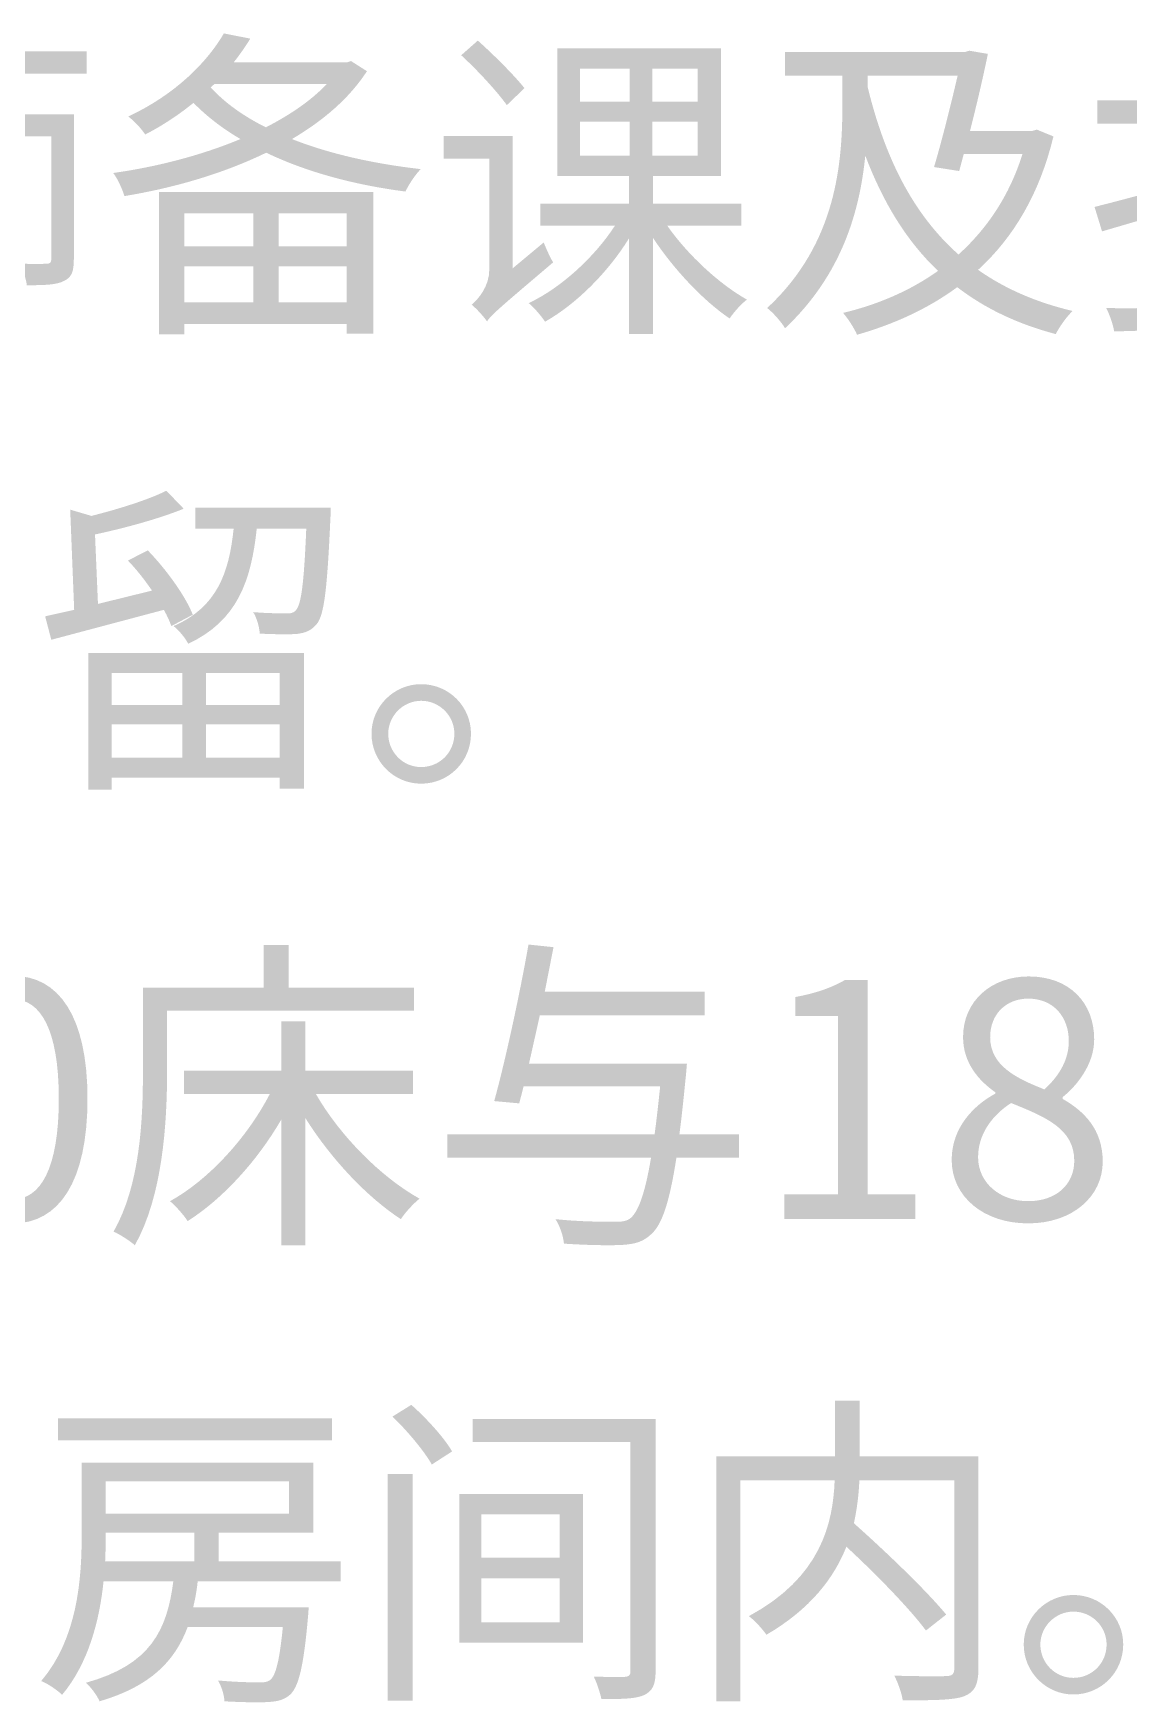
# Model space of a CAD drawing. Header units: millimetres. Extents: x -4600 to 229000, y -4300 to 19460.
# Drawn here: x 61449 to 62411, y 12170 to 13637 of the extents above; entities that cross this region are included whole.
import ezdxf

# ---------------------------------------------------------------- set-up
doc = ezdxf.new("R2010")
doc.units = ezdxf.units.MM
doc.header["$LTSCALE"] = 100
doc.layers.add('A-NOTE', color=7, linetype='Continuous', lineweight=18)

# ---------------------------------------------------------------- blocks, each defined once
blk = doc.blocks.new('A02_SHEET')
at = {"layer": 'A-NOTE'}
h = blk.add_hatch(color=256, dxfattribs=at)
edge = h.paths.add_edge_path()
edge.add_spline(control_points=[(21615.9, 13636.5), (21601.5, 13611.6), (21573.5, 13582.9), (21531.9, 13563.5)], knot_values=[0, 0, 0, 0, 1, 1, 1, 1], degree=3, periodic=0)
edge.add_spline(control_points=[(21531.9, 13563.5), (21536.8, 13560), (21543.4, 13552.9), (21546.8, 13547.7)], knot_values=[0, 0, 0, 0, 1, 1, 1, 1], degree=3, periodic=0)
edge.add_spline(control_points=[(21546.8, 13547.7), (21562.9, 13556), (21576.9, 13565.5), (21589.2, 13575.5)], knot_values=[0, 0, 0, 0, 1, 1, 1, 1], degree=3, periodic=0)
edge.add_spline(control_points=[(21589.2, 13575.5), (21601, 13563.5), (21614.7, 13552.9), (21630.5, 13543.7)], knot_values=[0, 0, 0, 0, 1, 1, 1, 1], degree=3, periodic=0)
edge.add_spline(control_points=[(21630.5, 13543.7), (21595.5, 13529.1), (21556, 13519.1), (21518.7, 13513.9)], knot_values=[0, 0, 0, 0, 1, 1, 1, 1], degree=3, periodic=0)
edge.add_spline(control_points=[(21518.7, 13513.9), (21522.5, 13509), (21526.8, 13499.6), (21528.5, 13493.6)], knot_values=[0, 0, 0, 0, 1, 1, 1, 1], degree=3, periodic=0)
edge.add_spline(control_points=[(21528.5, 13493.6), (21570, 13500.4), (21614.1, 13512.7), (21653.1, 13531.7)], knot_values=[0, 0, 0, 0, 1, 1, 1, 1], degree=3, periodic=0)
edge.add_spline(control_points=[(21653.1, 13531.7), (21688.9, 13514.5), (21731.3, 13503.3), (21775.4, 13497.6)], knot_values=[0, 0, 0, 0, 1, 1, 1, 1], degree=3, periodic=0)
edge.add_spline(control_points=[(21775.4, 13497.6), (21778.3, 13503.6), (21784, 13512.5), (21788.9, 13517.3)], knot_values=[0, 0, 0, 0, 1, 1, 1, 1], degree=3, periodic=0)
edge.add_spline(control_points=[(21788.9, 13517.3), (21748.2, 13521.9), (21709, 13530.5), (21675.7, 13543.7)], knot_values=[0, 0, 0, 0, 1, 1, 1, 1], degree=3, periodic=0)
edge.add_spline(control_points=[(21675.7, 13543.7), (21703, 13559.7), (21726.2, 13579.5), (21741.6, 13603.3)], knot_values=[0, 0, 0, 0, 1, 1, 1, 1], degree=3, periodic=0)
edge.add_line((21741.6, 13603.3), (21727.6, 13612.2))
edge.add_line((21727.6, 13612.2), (21723.9, 13611))
edge.add_line((21723.9, 13611), (21624.5, 13611))
edge.add_spline(control_points=[(21624.5, 13611), (21629.9, 13617.9), (21634.8, 13624.8), (21639.1, 13631.9)], knot_values=[0, 0, 0, 0, 1, 1, 1, 1], degree=3, periodic=0)
edge.add_line((21639.1, 13631.9), (21615.9, 13636.5))
edge = h.paths.add_edge_path(flags=0)
edge.add_spline(control_points=[(21706.4, 13592.1), (21692.6, 13577.5), (21674, 13564.9), (21652.8, 13554)], knot_values=[0, 0, 0, 0, 1, 1, 1, 1], degree=3, periodic=0)
edge.add_spline(control_points=[(21652.8, 13554), (21633.3, 13563.7), (21616.7, 13575.5), (21604.4, 13589)], knot_values=[0, 0, 0, 0, 1, 1, 1, 1], degree=3, periodic=0)
edge.add_line((21604.4, 13589), (21607.6, 13592.1))
edge.add_line((21607.6, 13592.1), (21706.4, 13592.1))
h = blk.add_hatch(color=256, dxfattribs=at)
edge = h.paths.add_edge_path()
edge.add_line((22426.6, 13635.7), (22426.6, 13577.8))
edge.add_line((22426.6, 13577.8), (22383.4, 13577.8))
edge.add_line((22383.4, 13577.8), (22383.4, 13557.2))
edge.add_line((22383.4, 13557.2), (22426.6, 13557.2))
edge.add_line((22426.6, 13557.2), (22426.6, 13496.1))
edge.add_spline(control_points=[(22426.6, 13496.1), (22409.5, 13491.5), (22393.7, 13487.3), (22380.8, 13484.1)], knot_values=[0, 0, 0, 0, 1, 1, 1, 1], degree=3, periodic=0)
edge.add_line((22380.8, 13484.1), (22387.4, 13462.6))
edge.add_line((22387.4, 13462.6), (22426.6, 13474.1))
edge.add_line((22426.6, 13474.1), (22426.6, 13400.7))
edge.add_spline(control_points=[(22426.6, 13400.7), (22426.6, 13396.7), (22424.9, 13395.3), (22420.9, 13395.3)], knot_values=[0, 0, 0, 0, 1, 1, 1, 1], degree=3, periodic=0)
edge.add_spline(control_points=[(22420.9, 13395.3), (22417.2, 13395), (22404.6, 13395), (22391.1, 13395.3)], knot_values=[0, 0, 0, 0, 1, 1, 1, 1], degree=3, periodic=0)
edge.add_spline(control_points=[(22391.1, 13395.3), (22394, 13389.6), (22397.1, 13380.7), (22398, 13374.9)], knot_values=[0, 0, 0, 0, 1, 1, 1, 1], degree=3, periodic=0)
edge.add_spline(control_points=[(22398, 13374.9), (22418, 13374.9), (22429.8, 13375.5), (22437.5, 13379)], knot_values=[0, 0, 0, 0, 1, 1, 1, 1], degree=3, periodic=0)
edge.add_spline(control_points=[(22437.5, 13379), (22445, 13382.4), (22447.8, 13388.4), (22447.8, 13400.4)], knot_values=[0, 0, 0, 0, 1, 1, 1, 1], degree=3, periodic=0)
edge.add_line((22447.8, 13400.4), (22447.8, 13480.4))
edge.add_line((22447.8, 13480.4), (22490.8, 13493.3))
edge.add_line((22490.8, 13493.3), (22488, 13513.6))
edge.add_line((22488, 13513.6), (22447.8, 13502.1))
edge.add_line((22447.8, 13502.1), (22447.8, 13557.2))
edge.add_line((22447.8, 13557.2), (22487.7, 13557.2))
edge.add_line((22487.7, 13557.2), (22487.7, 13577.8))
edge.add_line((22487.7, 13577.8), (22447.8, 13577.8))
edge.add_line((22447.8, 13577.8), (22447.8, 13635.7))
edge.add_line((22447.8, 13635.7), (22426.6, 13635.7))
h = blk.add_hatch(color=256, dxfattribs=at)
edge = h.paths.add_edge_path()
edge.add_line((21343.7, 13565.5), (21343.7, 13413.3))
edge.add_line((21343.7, 13413.3), (21363.5, 13413.3))
edge.add_line((21363.5, 13413.3), (21363.5, 13546))
edge.add_line((21363.5, 13546), (21402.1, 13546))
edge.add_line((21402.1, 13546), (21402.1, 13372.7))
edge.add_line((21402.1, 13372.7), (21422.5, 13372.7))
edge.add_line((21422.5, 13372.7), (21422.5, 13546))
edge.add_line((21422.5, 13546), (21464.3, 13546))
edge.add_line((21464.3, 13546), (21464.3, 13438.3))
edge.add_spline(control_points=[(21464.3, 13438.3), (21464.3, 13435.1), (21463.2, 13434.2), (21460, 13434.2)], knot_values=[0, 0, 0, 0, 1, 1, 1, 1], degree=3, periodic=0)
edge.add_spline(control_points=[(21460, 13434.2), (21457.1, 13434), (21447.7, 13434), (21436.5, 13434.2)], knot_values=[0, 0, 0, 0, 1, 1, 1, 1], degree=3, periodic=0)
edge.add_spline(control_points=[(21436.5, 13434.2), (21439.1, 13429.1), (21442.3, 13420.8), (21442.8, 13415.3)], knot_values=[0, 0, 0, 0, 1, 1, 1, 1], degree=3, periodic=0)
edge.add_spline(control_points=[(21442.8, 13415.3), (21458.6, 13415.3), (21468.9, 13415.6), (21475.5, 13419.1)], knot_values=[0, 0, 0, 0, 1, 1, 1, 1], degree=3, periodic=0)
edge.add_spline(control_points=[(21475.5, 13419.1), (21482.4, 13422.2), (21484.1, 13427.9), (21484.1, 13438)], knot_values=[0, 0, 0, 0, 1, 1, 1, 1], degree=3, periodic=0)
edge.add_line((21484.1, 13438), (21484.1, 13565.5))
edge.add_line((21484.1, 13565.5), (21422.5, 13565.5))
edge.add_line((21422.5, 13565.5), (21422.5, 13601))
edge.add_line((21422.5, 13601), (21495.3, 13601))
edge.add_line((21495.3, 13601), (21495.3, 13620.8))
edge.add_line((21495.3, 13620.8), (21333.4, 13620.8))
edge.add_line((21333.4, 13620.8), (21333.4, 13601))
edge.add_line((21333.4, 13601), (21402.1, 13601))
edge.add_line((21402.1, 13601), (21402.1, 13565.5))
edge.add_line((21402.1, 13565.5), (21343.7, 13565.5))
h = blk.add_hatch(color=256, dxfattribs=at)
edge = h.paths.add_edge_path()
edge.add_spline(control_points=[(21824.4, 13617.3), (21838.8, 13604.1), (21856.2, 13585.2), (21864.5, 13573.5)], knot_values=[0, 0, 0, 0, 1, 1, 1, 1], degree=3, periodic=0)
edge.add_line((21864.5, 13573.5), (21880, 13588.4))
edge.add_spline(control_points=[(21880, 13588.4), (21871.1, 13599.6), (21853.1, 13617.6), (21839, 13630.2)], knot_values=[0, 0, 0, 0, 1, 1, 1, 1], degree=3, periodic=0)
edge.add_line((21839, 13630.2), (21824.4, 13617.3))
h = blk.add_hatch(color=256, dxfattribs=at)
edge = h.paths.add_edge_path()
edge.add_line((21908.9, 13623.3), (21908.9, 13511.3))
edge.add_line((21908.9, 13511.3), (21971.7, 13511.3))
edge.add_line((21971.7, 13511.3), (21971.7, 13487))
edge.add_line((21971.7, 13487), (21893.8, 13487))
edge.add_line((21893.8, 13487), (21893.8, 13467.5))
edge.add_line((21893.8, 13467.5), (21959.4, 13467.5))
edge.add_spline(control_points=[(21959.4, 13467.5), (21941.3, 13439.7), (21911.8, 13412.8), (21883.7, 13399.6)], knot_values=[0, 0, 0, 0, 1, 1, 1, 1], degree=3, periodic=0)
edge.add_spline(control_points=[(21883.7, 13399.6), (21888.3, 13395.9), (21894.6, 13388.4), (21898.1, 13383.3)], knot_values=[0, 0, 0, 0, 1, 1, 1, 1], degree=3, periodic=0)
edge.add_spline(control_points=[(21898.1, 13383.3), (21925, 13398.4), (21953.1, 13426.2), (21971.7, 13456.3)], knot_values=[0, 0, 0, 0, 1, 1, 1, 1], degree=3, periodic=0)
edge.add_line((21971.7, 13456.3), (21971.7, 13372.4))
edge.add_line((21971.7, 13372.4), (21992.9, 13372.4))
edge.add_line((21992.9, 13372.4), (21992.9, 13456.9))
edge.add_spline(control_points=[(21992.9, 13456.9), (22011.2, 13429.1), (22037.3, 13401.6), (22060.2, 13386.1)], knot_values=[0, 0, 0, 0, 1, 1, 1, 1], degree=3, periodic=0)
edge.add_spline(control_points=[(22060.2, 13386.1), (22063.9, 13391.6), (22070.2, 13398.7), (22075.4, 13402.7)], knot_values=[0, 0, 0, 0, 1, 1, 1, 1], degree=3, periodic=0)
edge.add_spline(control_points=[(22075.4, 13402.7), (22051.3, 13416.2), (22023.3, 13442), (22005.5, 13467.5)], knot_values=[0, 0, 0, 0, 1, 1, 1, 1], degree=3, periodic=0)
edge.add_line((22005.5, 13467.5), (22070.5, 13467.5))
edge.add_line((22070.5, 13467.5), (22070.5, 13487))
edge.add_line((22070.5, 13487), (21992.9, 13487))
edge.add_line((21992.9, 13487), (21992.9, 13511.3))
edge.add_line((21992.9, 13511.3), (22052.5, 13511.3))
edge.add_line((22052.5, 13511.3), (22052.5, 13623.3))
edge.add_line((22052.5, 13623.3), (21908.9, 13623.3))
h.paths.add_polyline_path([(21928.7, 13558.9), (21972.3, 13558.9), (21972.3, 13529.1), (21928.7, 13529.1), (21928.7, 13558.9)], flags=0)
h.paths.add_polyline_path([(21928.7, 13605.6), (21972.3, 13605.6), (21972.3, 13576.4), (21928.7, 13576.4), (21928.7, 13605.6)], flags=0)
h.paths.add_polyline_path([(21992.3, 13558.9), (22032.1, 13558.9), (22032.1, 13529.1), (21992.3, 13529.1), (21992.3, 13558.9)], flags=0)
h.paths.add_polyline_path([(21992.3, 13605.6), (22032.1, 13605.6), (22032.1, 13576.4), (21992.3, 13576.4), (21992.3, 13605.6)], flags=0)
h = blk.add_hatch(color=256, dxfattribs=at)
edge = h.paths.add_edge_path()
edge.add_line((22108.9, 13620.2), (22108.9, 13599.3))
edge.add_line((22108.9, 13599.3), (22159.3, 13599.3))
edge.add_line((22159.3, 13599.3), (22159.3, 13575.2))
edge.add_spline(control_points=[(22159.3, 13575.2), (22159.3, 13523.9), (22154.8, 13452.3), (22093.2, 13395.3)], knot_values=[0, 0, 0, 0, 1, 1, 1, 1], degree=3, periodic=0)
edge.add_spline(control_points=[(22093.2, 13395.3), (22098, 13391.6), (22105.8, 13383), (22108.9, 13377.5)], knot_values=[0, 0, 0, 0, 1, 1, 1, 1], degree=3, periodic=0)
edge.add_spline(control_points=[(22108.9, 13377.5), (22158.8, 13424.5), (22174.5, 13480.1), (22179.4, 13529.1)], knot_values=[0, 0, 0, 0, 1, 1, 1, 1], degree=3, periodic=0)
edge.add_spline(control_points=[(22179.4, 13529.1), (22194.9, 13488.4), (22215.2, 13454.6), (22243.3, 13427.9)], knot_values=[0, 0, 0, 0, 1, 1, 1, 1], degree=3, periodic=0)
edge.add_spline(control_points=[(22243.3, 13427.9), (22218.4, 13410.2), (22190, 13398.2), (22159.9, 13391)], knot_values=[0, 0, 0, 0, 1, 1, 1, 1], degree=3, periodic=0)
edge.add_spline(control_points=[(22159.9, 13391), (22164.2, 13386.1), (22169.7, 13377.5), (22172.2, 13371.8)], knot_values=[0, 0, 0, 0, 1, 1, 1, 1], degree=3, periodic=0)
edge.add_spline(control_points=[(22172.2, 13371.8), (22204.3, 13381), (22234.1, 13394.4), (22260.2, 13413.6)], knot_values=[0, 0, 0, 0, 1, 1, 1, 1], degree=3, periodic=0)
edge.add_spline(control_points=[(22260.2, 13413.6), (22284, 13395.3), (22312.3, 13381.5), (22346.7, 13372.4)], knot_values=[0, 0, 0, 0, 1, 1, 1, 1], degree=3, periodic=0)
edge.add_spline(control_points=[(22346.7, 13372.4), (22349.9, 13378.7), (22356.5, 13388.1), (22361.6, 13392.7)], knot_values=[0, 0, 0, 0, 1, 1, 1, 1], degree=3, periodic=0)
edge.add_spline(control_points=[(22361.6, 13392.7), (22328.9, 13400.4), (22301.7, 13412.5), (22278.5, 13428.8)], knot_values=[0, 0, 0, 0, 1, 1, 1, 1], degree=3, periodic=0)
edge.add_spline(control_points=[(22278.5, 13428.8), (22309.2, 13456.9), (22332.4, 13495), (22344.7, 13546)], knot_values=[0, 0, 0, 0, 1, 1, 1, 1], degree=3, periodic=0)
edge.add_line((22344.7, 13546), (22330.1, 13552))
edge.add_line((22330.1, 13552), (22326.4, 13550.9))
edge.add_line((22326.4, 13550.9), (22271.4, 13550.9))
edge.add_spline(control_points=[(22271.4, 13550.9), (22277.4, 13574.3), (22283.1, 13599), (22287.1, 13618.5)], knot_values=[0, 0, 0, 0, 1, 1, 1, 1], degree=3, periodic=0)
edge.add_line((22287.1, 13618.5), (22270.8, 13621.3))
edge.add_line((22270.8, 13621.3), (22267.1, 13620.2))
edge.add_line((22267.1, 13620.2), (22108.9, 13620.2))
edge = h.paths.add_edge_path(flags=0)
edge.add_spline(control_points=[(22261.3, 13442.3), (22220.9, 13478.1), (22196.3, 13528.2), (22181.4, 13589.8)], knot_values=[0, 0, 0, 0, 1, 1, 1, 1], degree=3, periodic=0)
edge.add_line((22181.4, 13589.8), (22181.4, 13599.3))
edge.add_line((22181.4, 13599.3), (22260.5, 13599.3))
edge.add_spline(control_points=[(22260.5, 13599.3), (22255, 13575.5), (22247, 13543.4), (22239.8, 13519.1)], knot_values=[0, 0, 0, 0, 1, 1, 1, 1], degree=3, periodic=0)
edge.add_line((22239.8, 13519.1), (22261.9, 13515.6))
edge.add_line((22261.9, 13515.6), (22265.9, 13530.5))
edge.add_line((22265.9, 13530.5), (22317.5, 13530.5))
edge.add_spline(control_points=[(22317.5, 13530.5), (22306, 13493.8), (22286.3, 13464.9), (22261.3, 13442.3)], knot_values=[0, 0, 0, 0, 1, 1, 1, 1], degree=3, periodic=0)
h = blk.add_hatch(color=256, dxfattribs=at)
edge = h.paths.add_edge_path()
edge.add_line((21809, 13546.3), (21809, 13526.5))
edge.add_line((21809, 13526.5), (21849.1, 13526.5))
edge.add_line((21849.1, 13526.5), (21849.1, 13429.1))
edge.add_spline(control_points=[(21849.1, 13429.1), (21849.1, 13414.2), (21839.3, 13403), (21833.6, 13398.2)], knot_values=[0, 0, 0, 0, 1, 1, 1, 1], degree=3, periodic=0)
edge.add_spline(control_points=[(21833.6, 13398.2), (21837.6, 13395), (21844.2, 13387.8), (21847.1, 13383.5)], knot_values=[0, 0, 0, 0, 1, 1, 1, 1], degree=3, periodic=0)
edge.add_spline(control_points=[(21847.1, 13383.5), (21850.8, 13389.3), (21858, 13395.3), (21905.2, 13435.4)], knot_values=[0, 0, 0, 0, 1, 1, 1, 1], degree=3, periodic=0)
edge.add_spline(control_points=[(21905.2, 13435.4), (21902.6, 13439.4), (21899.2, 13447.1), (21896.9, 13452.9)], knot_values=[0, 0, 0, 0, 1, 1, 1, 1], degree=3, periodic=0)
edge.add_line((21896.9, 13452.9), (21869.7, 13430.2))
edge.add_line((21869.7, 13430.2), (21869.7, 13546.3))
edge.add_line((21869.7, 13546.3), (21809, 13546.3))
h = blk.add_hatch(color=256, dxfattribs=at)
h.paths.add_polyline_path([(21558.9, 13497.3), (21558.9, 13372.1), (21581.2, 13372.1), (21581.2, 13381.2), (21723.9, 13381.2), (21723.9, 13372.7), (21747.1, 13372.7), (21747.1, 13497.3), (21558.9, 13497.3)])
h.paths.add_polyline_path([(21581.2, 13432), (21641.9, 13432), (21641.9, 13400.2), (21581.2, 13400.2), (21581.2, 13432)], flags=0)
h.paths.add_polyline_path([(21723.9, 13432), (21723.9, 13400.2), (21664, 13400.2), (21664, 13432), (21723.9, 13432)], flags=0)
h.paths.add_polyline_path([(21581.2, 13449.4), (21581.2, 13478.4), (21641.9, 13478.4), (21641.9, 13449.4), (21581.2, 13449.4)], flags=0)
h.paths.add_polyline_path([(21723.9, 13449.4), (21664, 13449.4), (21664, 13478.4), (21723.9, 13478.4), (21723.9, 13449.4)], flags=0)
h = blk.add_hatch(color=256, dxfattribs=at)
edge = h.paths.add_edge_path()
edge.add_spline(control_points=[(21531.6, 13173.5), (21539.1, 13165.8), (21546.2, 13156.6), (21552.8, 13147.1)], knot_values=[0, 0, 0, 0, 1, 1, 1, 1], degree=3, periodic=0)
edge.add_line((21552.8, 13147.1), (21505.3, 13135.4))
edge.add_line((21505.3, 13135.4), (21502.7, 13196.4))
edge.add_spline(control_points=[(21502.7, 13196.4), (21529.3, 13202.1), (21558.9, 13210.2), (21580.6, 13219)], knot_values=[0, 0, 0, 0, 1, 1, 1, 1], degree=3, periodic=0)
edge.add_line((21580.6, 13219), (21565.4, 13234.8))
edge.add_spline(control_points=[(21565.4, 13234.8), (21550, 13227.1), (21523.9, 13218.8), (21499.5, 13212.7)], knot_values=[0, 0, 0, 0, 1, 1, 1, 1], degree=3, periodic=0)
edge.add_line((21499.5, 13212.7), (21480.9, 13218.2))
edge.add_line((21480.9, 13218.2), (21484.4, 13130.2))
edge.add_line((21484.4, 13130.2), (21458.9, 13124.5))
edge.add_line((21458.9, 13124.5), (21464.3, 13103.9))
edge.add_line((21464.3, 13103.9), (21563.2, 13130.2))
edge.add_spline(control_points=[(21563.2, 13130.2), (21566, 13125.1), (21568.3, 13120.2), (21569.7, 13115.9)], knot_values=[0, 0, 0, 0, 1, 1, 1, 1], degree=3, periodic=0)
edge.add_line((21569.7, 13115.9), (21588.6, 13125.9))
edge.add_spline(control_points=[(21588.6, 13125.9), (21582.1, 13142.5), (21565.2, 13165.8), (21549.1, 13182.4)], knot_values=[0, 0, 0, 0, 1, 1, 1, 1], degree=3, periodic=0)
edge.add_line((21549.1, 13182.4), (21531.6, 13173.5))
h = blk.add_hatch(color=256, dxfattribs=at)
edge = h.paths.add_edge_path()
edge.add_line((21590.7, 13219.9), (21590.7, 13201.6))
edge.add_line((21590.7, 13201.6), (21624.5, 13201.6))
edge.add_spline(control_points=[(21624.5, 13201.6), (21620.5, 13162.6), (21609.8, 13132.5), (21571.7, 13115.9)], knot_values=[0, 0, 0, 0, 1, 1, 1, 1], degree=3, periodic=0)
edge.add_spline(control_points=[(21571.7, 13115.9), (21576.3, 13112.5), (21582.1, 13105.3), (21584.6, 13100.4)], knot_values=[0, 0, 0, 0, 1, 1, 1, 1], degree=3, periodic=0)
edge.add_spline(control_points=[(21584.6, 13100.4), (21627.6, 13120.5), (21639.9, 13155.4), (21644.8, 13201.6)], knot_values=[0, 0, 0, 0, 1, 1, 1, 1], degree=3, periodic=0)
edge.add_line((21644.8, 13201.6), (21688.3, 13201.6))
edge.add_spline(control_points=[(21688.3, 13201.6), (21686.3, 13153.1), (21683.8, 13134.8), (21679.2, 13129.9)], knot_values=[0, 0, 0, 0, 1, 1, 1, 1], degree=3, periodic=0)
edge.add_spline(control_points=[(21679.2, 13129.9), (21677.2, 13127.4), (21674.6, 13126.8), (21670.3, 13127.1)], knot_values=[0, 0, 0, 0, 1, 1, 1, 1], degree=3, periodic=0)
edge.add_spline(control_points=[(21670.3, 13127.1), (21665.7, 13127.1), (21654.3, 13127.1), (21641.7, 13128.2)], knot_values=[0, 0, 0, 0, 1, 1, 1, 1], degree=3, periodic=0)
edge.add_spline(control_points=[(21641.7, 13128.2), (21644.8, 13123.1), (21647.1, 13115.3), (21647.4, 13109.3)], knot_values=[0, 0, 0, 0, 1, 1, 1, 1], degree=3, periodic=0)
edge.add_spline(control_points=[(21647.4, 13109.3), (21660.3, 13108.7), (21672.9, 13108.5), (21679.8, 13109)], knot_values=[0, 0, 0, 0, 1, 1, 1, 1], degree=3, periodic=0)
edge.add_spline(control_points=[(21679.8, 13109), (21687.5, 13109.9), (21692.4, 13111.9), (21697.2, 13117.3)], knot_values=[0, 0, 0, 0, 1, 1, 1, 1], degree=3, periodic=0)
edge.add_spline(control_points=[(21697.2, 13117.3), (21704.1, 13125.4), (21706.7, 13148.3), (21709.5, 13210.7)], knot_values=[0, 0, 0, 0, 1, 1, 1, 1], degree=3, periodic=0)
edge.add_spline(control_points=[(21709.5, 13210.7), (21709.8, 13213.6), (21709.8, 13219.9), (21709.8, 13219.9)], knot_values=[0, 0, 0, 0, 1, 1, 1, 1], degree=3, periodic=0)
edge.add_line((21709.8, 13219.9), (21590.7, 13219.9))
h = blk.add_hatch(color=256, dxfattribs=at)
h.paths.add_polyline_path([(21496.7, 13092.4), (21496.7, 12972.1), (21517.3, 12972.1), (21517.3, 12982.7), (21664.9, 12982.7), (21664.9, 12973.2), (21686.3, 12973.2), (21686.3, 13092.4), (21496.7, 13092.4)])
h.paths.add_polyline_path([(21664.9, 13029.7), (21664.9, 13000.4), (21600.1, 13000.4), (21600.1, 13029.7), (21664.9, 13029.7)], flags=0)
h.paths.add_polyline_path([(21664.9, 13046.6), (21600.1, 13046.6), (21600.1, 13074.6), (21664.9, 13074.6), (21664.9, 13046.6)], flags=0)
h.paths.add_polyline_path([(21517.3, 13029.7), (21579.5, 13029.7), (21579.5, 13000.4), (21517.3, 13000.4), (21517.3, 13029.7)], flags=0)
h.paths.add_polyline_path([(21517.3, 13046.6), (21517.3, 13074.6), (21579.5, 13074.6), (21579.5, 13046.6), (21517.3, 13046.6)], flags=0)
h = blk.add_hatch(color=256, dxfattribs=at)
edge = h.paths.add_edge_path()
edge.add_spline(control_points=[(21789.2, 13064.9), (21765.4, 13064.9), (21745.6, 13045.4), (21745.6, 13021.4), (21745.6, 12997), (21765.4, 12977.5), (21789.2, 12977.5), (21813.5, 12977.5), (21833, 12997), (21833, 13021.4), (21833, 13045.4), (21813.5, 13064.9), (21789.2, 13064.9)], knot_values=[0, 0, 0, 0, 1, 1, 1, 2, 2, 2, 3, 3, 3, 4, 4, 4, 4], degree=3, periodic=0)
edge = h.paths.add_edge_path(flags=0)
edge.add_spline(control_points=[(21789.2, 12992.1), (21773.4, 12992.1), (21760.3, 13005), (21760.3, 13021.4), (21760.3, 13037.1), (21773.4, 13050.3), (21789.2, 13050.3), (21805.5, 13050.3), (21818.4, 13037.1), (21818.4, 13021.4), (21818.4, 13005), (21805.5, 12992.1), (21789.2, 12992.1)], knot_values=[0, 0, 0, 0, 1, 1, 1, 2, 2, 2, 3, 3, 3, 4, 4, 4, 4], degree=3, periodic=0)
h = blk.add_hatch(color=256, dxfattribs=at)
edge = h.paths.add_edge_path()
edge.add_line((21544.8, 12798.4), (21544.8, 12724.2))
edge.add_spline(control_points=[(21544.8, 12724.2), (21544.8, 12683.2), (21542.5, 12625.1), (21519, 12584.1)], knot_values=[0, 0, 0, 0, 1, 1, 1, 1], degree=3, periodic=0)
edge.add_spline(control_points=[(21519, 12584.1), (21524.2, 12581.8), (21533.6, 12575.8), (21537.7, 12572.1)], knot_values=[0, 0, 0, 0, 1, 1, 1, 1], degree=3, periodic=0)
edge.add_spline(control_points=[(21537.7, 12572.1), (21562.3, 12615.6), (21566, 12680.4), (21566, 12724.2)], knot_values=[0, 0, 0, 0, 1, 1, 1, 1], degree=3, periodic=0)
edge.add_line((21566, 12724.2), (21566, 12778.1))
edge.add_line((21566, 12778.1), (21782.9, 12778.1))
edge.add_line((21782.9, 12778.1), (21782.9, 12798.4))
edge.add_line((21782.9, 12798.4), (21672.9, 12798.4))
edge.add_line((21672.9, 12798.4), (21672.9, 12835.7))
edge.add_line((21672.9, 12835.7), (21650.8, 12835.7))
edge.add_line((21650.8, 12835.7), (21650.8, 12798.4))
edge.add_line((21650.8, 12798.4), (21544.8, 12798.4))
edge = h.paths.add_edge_path(flags=0)
edge.add_line((21666.3, 12768.9), (21666.3, 12725.4))
edge.add_line((21666.3, 12725.4), (21580.9, 12725.4))
edge.add_line((21580.9, 12725.4), (21580.9, 12705))
edge.add_line((21580.9, 12705), (21656.3, 12705))
edge.add_spline(control_points=[(21656.3, 12705), (21636.5, 12666.6), (21602.4, 12629.4), (21568.6, 12610.8)], knot_values=[0, 0, 0, 0, 1, 1, 1, 1], degree=3, periodic=0)
edge.add_spline(control_points=[(21568.6, 12610.8), (21573.5, 12606.7), (21580.6, 12598.7), (21584.1, 12593.3)], knot_values=[0, 0, 0, 0, 1, 1, 1, 1], degree=3, periodic=0)
edge.add_spline(control_points=[(21584.1, 12593.3), (21614.4, 12612.5), (21644.8, 12645.4), (21666.3, 12682.4)], knot_values=[0, 0, 0, 0, 1, 1, 1, 1], degree=3, periodic=0)
edge.add_line((21666.3, 12682.4), (21666.3, 12572.1))
edge.add_line((21666.3, 12572.1), (21687.5, 12572.1))
edge.add_line((21687.5, 12572.1), (21687.5, 12683.8))
edge.add_spline(control_points=[(21687.5, 12683.8), (21710.1, 12647.7), (21741.9, 12614.2), (21771.4, 12595)], knot_values=[0, 0, 0, 0, 1, 1, 1, 1], degree=3, periodic=0)
edge.add_spline(control_points=[(21771.4, 12595), (21775.2, 12601), (21782.6, 12608.8), (21787.8, 12613)], knot_values=[0, 0, 0, 0, 1, 1, 1, 1], degree=3, periodic=0)
edge.add_spline(control_points=[(21787.8, 12613), (21754.2, 12631.7), (21717.9, 12668.1), (21696.7, 12705)], knot_values=[0, 0, 0, 0, 1, 1, 1, 1], degree=3, periodic=0)
edge.add_line((21696.7, 12705), (21782, 12705))
edge.add_line((21782, 12705), (21782, 12725.4))
edge.add_line((21782, 12725.4), (21687.5, 12725.4))
edge.add_line((21687.5, 12725.4), (21687.5, 12768.9))
edge.add_line((21687.5, 12768.9), (21666.3, 12768.9))
h = blk.add_hatch(color=256, dxfattribs=at)
edge = h.paths.add_edge_path()
edge.add_spline(control_points=[(21883.5, 12836.2), (21876, 12793.3), (21863.1, 12733.7), (21853.4, 12698.7)], knot_values=[0, 0, 0, 0, 1, 1, 1, 1], degree=3, periodic=0)
edge.add_line((21853.4, 12698.7), (21875.4, 12696.7))
edge.add_line((21875.4, 12696.7), (21879.2, 12711.6))
edge.add_line((21879.2, 12711.6), (21999.2, 12711.6))
edge.add_spline(control_points=[(21999.2, 12711.6), (21997.5, 12695.6), (21996, 12681.8), (21994.3, 12669.5)], knot_values=[0, 0, 0, 0, 1, 1, 1, 1], degree=3, periodic=0)
edge.add_line((21994.3, 12669.5), (21812.1, 12669.5))
edge.add_line((21812.1, 12669.5), (21812.1, 12649.1))
edge.add_line((21812.1, 12649.1), (21991.2, 12649.1))
edge.add_spline(control_points=[(21991.2, 12649.1), (21986, 12618.2), (21980.3, 12602.2), (21973.4, 12596.1)], knot_values=[0, 0, 0, 0, 1, 1, 1, 1], degree=3, periodic=0)
edge.add_spline(control_points=[(21973.4, 12596.1), (21969.7, 12593), (21965.7, 12592.7), (21958.5, 12592.7), (21950.5, 12592.7), (21929, 12592.7), (21907.2, 12595)], knot_values=[0, 0, 0, 0, 1, 1, 1, 2, 2, 2, 2], degree=3, periodic=0)
edge.add_spline(control_points=[(21907.2, 12595), (21911.2, 12589), (21914.1, 12579.8), (21914.7, 12573.5)], knot_values=[0, 0, 0, 0, 1, 1, 1, 1], degree=3, periodic=0)
edge.add_spline(control_points=[(21914.7, 12573.5), (21935.3, 12572.1), (21955.9, 12571.8), (21966.2, 12572.4)], knot_values=[0, 0, 0, 0, 1, 1, 1, 1], degree=3, periodic=0)
edge.add_spline(control_points=[(21966.2, 12572.4), (21977.7, 12573.2), (21984.6, 12575.2), (21992, 12582.4), (22001.2, 12591.3), (22007.5, 12610.5), (22013.5, 12649.1)], knot_values=[0, 0, 0, 0, 1, 1, 1, 2, 2, 2, 2], degree=3, periodic=0)
edge.add_line((22013.5, 12649.1), (22068.5, 12649.1))
edge.add_line((22068.5, 12649.1), (22068.5, 12669.5))
edge.add_line((22068.5, 12669.5), (22016.1, 12669.5))
edge.add_spline(control_points=[(22016.1, 12669.5), (22018.1, 12684.4), (22019.8, 12701.3), (22021.8, 12721.1), (22022.1, 12724.2), (22022.7, 12731.7), (22022.7, 12731.7)], knot_values=[0, 0, 0, 0, 1, 1, 1, 2, 2, 2, 2], degree=3, periodic=0)
edge.add_line((22022.7, 12731.7), (21884, 12731.7))
edge.add_line((21884, 12731.7), (21893.5, 12774.1))
edge.add_line((21893.5, 12774.1), (22038.4, 12774.1))
edge.add_line((22038.4, 12774.1), (22038.4, 12794.7))
edge.add_line((22038.4, 12794.7), (21897.8, 12794.7))
edge.add_line((21897.8, 12794.7), (21905.5, 12833.9))
edge.add_line((21905.5, 12833.9), (21883.5, 12836.2))
h = blk.add_hatch(color=256, dxfattribs=at)
edge = h.paths.add_edge_path()
edge.add_spline(control_points=[(21430.8, 12591.3), (21470.6, 12591.3), (21496.1, 12627.4), (21496.1, 12700.7), (21496.1, 12773.5), (21470.6, 12808.7), (21430.8, 12808.7), (21390.7, 12808.7), (21365.5, 12773.5), (21365.5, 12700.7), (21365.5, 12627.4), (21390.7, 12591.3), (21430.8, 12591.3)], knot_values=[0, 0, 0, 0, 1, 1, 1, 2, 2, 2, 3, 3, 3, 4, 4, 4, 4], degree=3, periodic=0)
edge = h.paths.add_edge_path(flags=0)
edge.add_spline(control_points=[(21430.8, 12612.5), (21407, 12612.5), (21390.7, 12639.1), (21390.7, 12700.7), (21390.7, 12762), (21407, 12788.1), (21430.8, 12788.1), (21454.6, 12788.1), (21470.9, 12762), (21470.9, 12700.7), (21470.9, 12639.1), (21454.6, 12612.5), (21430.8, 12612.5)], knot_values=[0, 0, 0, 0, 1, 1, 1, 2, 2, 2, 3, 3, 3, 4, 4, 4, 4], degree=3, periodic=0)
h = blk.add_hatch(color=256, dxfattribs=at)
edge = h.paths.add_edge_path()
edge.add_line((22108.3, 12595), (22223.5, 12595))
edge.add_line((22223.5, 12595), (22223.5, 12616.8))
edge.add_line((22223.5, 12616.8), (22181.4, 12616.8))
edge.add_line((22181.4, 12616.8), (22181.4, 12805))
edge.add_line((22181.4, 12805), (22161.4, 12805))
edge.add_spline(control_points=[(22161.4, 12805), (22149.9, 12798.4), (22136.4, 12793.5), (22117.8, 12790.1)], knot_values=[0, 0, 0, 0, 1, 1, 1, 1], degree=3, periodic=0)
edge.add_line((22117.8, 12790.1), (22117.8, 12773.5))
edge.add_line((22117.8, 12773.5), (22155.3, 12773.5))
edge.add_line((22155.3, 12773.5), (22155.3, 12616.8))
edge.add_line((22155.3, 12616.8), (22108.3, 12616.8))
edge.add_line((22108.3, 12616.8), (22108.3, 12595))
h = blk.add_hatch(color=256, dxfattribs=at)
edge = h.paths.add_edge_path()
edge.add_spline(control_points=[(22322.4, 12591.3), (22361.6, 12591.3), (22388, 12615.1), (22388, 12645.4), (22388, 12674.4), (22371.1, 12690.1), (22352.7, 12700.7)], knot_values=[0, 0, 0, 0, 1, 1, 1, 2, 2, 2, 2], degree=3, periodic=0)
edge.add_line((22352.7, 12700.7), (22352.7, 12702.1))
edge.add_spline(control_points=[(22352.7, 12702.1), (22365, 12711.9), (22380.5, 12730.8), (22380.5, 12752.9), (22380.5, 12785.2), (22358.7, 12808.2), (22322.9, 12808.2), (22290.3, 12808.2), (22265.3, 12786.7), (22265.3, 12754.9), (22265.3, 12732.8), (22278.5, 12717), (22293.7, 12706.4)], knot_values=[0, 0, 0, 0, 1, 1, 1, 2, 2, 2, 3, 3, 3, 4, 4, 4, 4], degree=3, periodic=0)
edge.add_line((22293.7, 12706.4), (22293.7, 12705.3))
edge.add_spline(control_points=[(22293.7, 12705.3), (22274.5, 12695), (22255.3, 12675.2), (22255.3, 12647.1), (22255.3, 12614.8), (22283.4, 12591.3), (22322.4, 12591.3)], knot_values=[0, 0, 0, 0, 1, 1, 1, 2, 2, 2, 2], degree=3, periodic=0)
edge = h.paths.add_edge_path(flags=0)
edge.add_spline(control_points=[(22322.6, 12610.8), (22297.4, 12610.8), (22278.5, 12627.1), (22278.5, 12649.4), (22278.5, 12669.5), (22290.6, 12686.1), (22307.5, 12697)], knot_values=[0, 0, 0, 0, 1, 1, 1, 2, 2, 2, 2], degree=3, periodic=0)
edge.add_spline(control_points=[(22307.5, 12697), (22337.3, 12685), (22363, 12674.6), (22363, 12646.3), (22363, 12625.4), (22347, 12610.8), (22322.6, 12610.8)], knot_values=[0, 0, 0, 0, 1, 1, 1, 2, 2, 2, 2], degree=3, periodic=0)
edge = h.paths.add_edge_path(flags=0)
edge.add_spline(control_points=[(22336.7, 12709), (22311.8, 12718.8), (22289.1, 12729.9), (22289.1, 12754.9), (22289.1, 12775.2), (22303.2, 12788.7), (22322.6, 12788.7), (22345, 12788.7), (22358.2, 12772.3), (22358.2, 12751.4), (22358.2, 12736), (22350.7, 12721.6), (22336.7, 12709)], knot_values=[0, 0, 0, 0, 1, 1, 1, 2, 2, 2, 3, 3, 3, 4, 4, 4, 4], degree=3, periodic=0)
h = blk.add_hatch(color=256, dxfattribs=at)
edge = h.paths.add_edge_path()
edge.add_line((22048.5, 12386.7), (22048.5, 12171.5))
edge.add_line((22048.5, 12171.5), (22069.7, 12171.5))
edge.add_line((22069.7, 12171.5), (22069.7, 12365.5))
edge.add_line((22069.7, 12365.5), (22152.5, 12365.5))
edge.add_spline(control_points=[(22152.5, 12365.5), (22151, 12327.6), (22140.4, 12280.4), (22077.1, 12246.3)], knot_values=[0, 0, 0, 0, 1, 1, 1, 1], degree=3, periodic=0)
edge.add_spline(control_points=[(22077.1, 12246.3), (22082.3, 12242.6), (22089.4, 12234.5), (22092.6, 12230)], knot_values=[0, 0, 0, 0, 1, 1, 1, 1], degree=3, periodic=0)
edge.add_spline(control_points=[(22092.6, 12230), (22131.3, 12252.6), (22151.9, 12279.8), (22162.8, 12307.3)], knot_values=[0, 0, 0, 0, 1, 1, 1, 1], degree=3, periodic=0)
edge.add_spline(control_points=[(22162.8, 12307.3), (22189.1, 12283), (22218.1, 12253.2), (22232.7, 12233.7)], knot_values=[0, 0, 0, 0, 1, 1, 1, 1], degree=3, periodic=0)
edge.add_line((22232.7, 12233.7), (22250.5, 12247.7))
edge.add_spline(control_points=[(22250.5, 12247.7), (22232.7, 12269.2), (22197.7, 12302.7), (22169.4, 12327.9)], knot_values=[0, 0, 0, 0, 1, 1, 1, 1], degree=3, periodic=0)
edge.add_spline(control_points=[(22169.4, 12327.9), (22172.2, 12340.8), (22173.7, 12353.4), (22174.2, 12365.5)], knot_values=[0, 0, 0, 0, 1, 1, 1, 1], degree=3, periodic=0)
edge.add_line((22174.2, 12365.5), (22257.6, 12365.5))
edge.add_line((22257.6, 12365.5), (22257.6, 12200.7))
edge.add_spline(control_points=[(22257.6, 12200.7), (22257.6, 12195.6), (22256.2, 12193.9), (22250.5, 12193.6)], knot_values=[0, 0, 0, 0, 1, 1, 1, 1], degree=3, periodic=0)
edge.add_spline(control_points=[(22250.5, 12193.6), (22244.7, 12193.6), (22225.2, 12193.3), (22204.9, 12194.1)], knot_values=[0, 0, 0, 0, 1, 1, 1, 1], degree=3, periodic=0)
edge.add_spline(control_points=[(22204.9, 12194.1), (22208, 12188.1), (22211.5, 12178.4), (22212.3, 12172.4)], knot_values=[0, 0, 0, 0, 1, 1, 1, 1], degree=3, periodic=0)
edge.add_spline(control_points=[(22212.3, 12172.4), (22238.1, 12172.4), (22255.9, 12172.4), (22265.9, 12175.8)], knot_values=[0, 0, 0, 0, 1, 1, 1, 1], degree=3, periodic=0)
edge.add_spline(control_points=[(22265.9, 12175.8), (22275.7, 12179.5), (22278.8, 12186.4), (22278.8, 12200.4)], knot_values=[0, 0, 0, 0, 1, 1, 1, 1], degree=3, periodic=0)
edge.add_line((22278.8, 12200.4), (22278.8, 12386.7))
edge.add_line((22278.8, 12386.7), (22174.5, 12386.7))
edge.add_line((22174.5, 12386.7), (22174.5, 12435.7))
edge.add_line((22174.5, 12435.7), (22152.8, 12435.7))
edge.add_line((22152.8, 12435.7), (22152.8, 12386.7))
edge.add_line((22152.8, 12386.7), (22048.5, 12386.7))
for points in [[(21470.3, 12420.2), (21470.3, 12400.7), (21711, 12400.7), (21711, 12420.2), (21470.3, 12420.2)], [(21759.7, 12371.2), (21759.7, 12172.1), (21781.7, 12172.1), (21781.7, 12371.2), (21759.7, 12371.2)]]:
    blk.add_hatch(color=256, dxfattribs=at).paths.add_polyline_path(points)
h = blk.add_hatch(color=256, dxfattribs=at)
edge = h.paths.add_edge_path()
edge.add_spline(control_points=[(21764, 12421.6), (21777.2, 12409), (21792.1, 12391), (21798.6, 12379.5)], knot_values=[0, 0, 0, 0, 1, 1, 1, 1], degree=3, periodic=0)
edge.add_line((21798.6, 12379.5), (21816.4, 12391))
edge.add_spline(control_points=[(21816.4, 12391), (21809.5, 12403), (21794.1, 12419.9), (21780.6, 12431.9)], knot_values=[0, 0, 0, 0, 1, 1, 1, 1], degree=3, periodic=0)
edge.add_line((21780.6, 12431.9), (21764, 12421.6))
h = blk.add_hatch(color=256, dxfattribs=at)
edge = h.paths.add_edge_path()
edge.add_line((21834.5, 12419.6), (21834.5, 12399.3))
edge.add_line((21834.5, 12399.3), (21973.1, 12399.3))
edge.add_line((21973.1, 12399.3), (21973.1, 12198.2))
edge.add_spline(control_points=[(21973.1, 12198.2), (21973.1, 12194.4), (21972, 12193.3), (21968.3, 12193)], knot_values=[0, 0, 0, 0, 1, 1, 1, 1], degree=3, periodic=0)
edge.add_spline(control_points=[(21968.3, 12193), (21964.5, 12193), (21952.8, 12192.7), (21940.8, 12193.3)], knot_values=[0, 0, 0, 0, 1, 1, 1, 1], degree=3, periodic=0)
edge.add_spline(control_points=[(21940.8, 12193.3), (21943.6, 12187.8), (21946.5, 12178.7), (21947.6, 12173.5)], knot_values=[0, 0, 0, 0, 1, 1, 1, 1], degree=3, periodic=0)
edge.add_spline(control_points=[(21947.6, 12173.5), (21965.1, 12173.5), (21977.4, 12173.5), (21985.2, 12177)], knot_values=[0, 0, 0, 0, 1, 1, 1, 1], degree=3, periodic=0)
edge.add_spline(control_points=[(21985.2, 12177), (21992.6, 12180.7), (21995.2, 12186.1), (21995.2, 12198.2)], knot_values=[0, 0, 0, 0, 1, 1, 1, 1], degree=3, periodic=0)
edge.add_line((21995.2, 12198.2), (21995.2, 12419.6))
edge.add_line((21995.2, 12419.6), (21834.5, 12419.6))
h.paths.add_polyline_path([(21822.7, 12353.7), (21822.7, 12223.1), (21931.3, 12223.1), (21931.3, 12353.7), (21822.7, 12353.7)], flags=0)
h.paths.add_polyline_path([(21842.2, 12279.5), (21911, 12279.5), (21911, 12240.8), (21842.2, 12240.8), (21842.2, 12279.5)], flags=0)
h.paths.add_polyline_path([(21842.2, 12335.7), (21911, 12335.7), (21911, 12297.6), (21842.2, 12297.6), (21842.2, 12335.7)], flags=0)
h = blk.add_hatch(color=256, dxfattribs=at)
edge = h.paths.add_edge_path()
edge.add_line((21491, 12381.2), (21491, 12317.3))
edge.add_spline(control_points=[(21491, 12317.3), (21491, 12278.7), (21487.2, 12226.5), (21455.4, 12189.3)], knot_values=[0, 0, 0, 0, 1, 1, 1, 1], degree=3, periodic=0)
edge.add_spline(control_points=[(21455.4, 12189.3), (21460.9, 12187.3), (21470, 12181), (21473.8, 12177.2)], knot_values=[0, 0, 0, 0, 1, 1, 1, 1], degree=3, periodic=0)
edge.add_spline(control_points=[(21473.8, 12177.2), (21497, 12205), (21506.7, 12242.6), (21510.2, 12276.9)], knot_values=[0, 0, 0, 0, 1, 1, 1, 1], degree=3, periodic=0)
edge.add_line((21510.2, 12276.9), (21571.5, 12276.9))
edge.add_spline(control_points=[(21571.5, 12276.9), (21566, 12234.2), (21551.7, 12203.6), (21494.7, 12187.8)], knot_values=[0, 0, 0, 0, 1, 1, 1, 1], degree=3, periodic=0)
edge.add_spline(control_points=[(21494.7, 12187.8), (21499, 12184.1), (21504.7, 12176.4), (21506.7, 12171.5)], knot_values=[0, 0, 0, 0, 1, 1, 1, 1], degree=3, periodic=0)
edge.add_spline(control_points=[(21506.7, 12171.5), (21551.4, 12184.7), (21572.9, 12206.7), (21584.1, 12236.8)], knot_values=[0, 0, 0, 0, 1, 1, 1, 1], degree=3, periodic=0)
edge.add_line((21584.1, 12236.8), (21667.7, 12236.8))
edge.add_spline(control_points=[(21667.7, 12236.8), (21664.9, 12207.3), (21661.4, 12194.7), (21657.1, 12190.7)], knot_values=[0, 0, 0, 0, 1, 1, 1, 1], degree=3, periodic=0)
edge.add_spline(control_points=[(21657.1, 12190.7), (21654.5, 12188.4), (21651.7, 12188.1), (21646.5, 12188.1), (21641.1, 12188.1), (21626.2, 12188.4), (21610.7, 12189.8)], knot_values=[0, 0, 0, 0, 1, 1, 1, 2, 2, 2, 2], degree=3, periodic=0)
edge.add_spline(control_points=[(21610.7, 12189.8), (21613.9, 12184.7), (21616.2, 12177), (21616.4, 12171.5)], knot_values=[0, 0, 0, 0, 1, 1, 1, 1], degree=3, periodic=0)
edge.add_spline(control_points=[(21616.4, 12171.5), (21632.5, 12170.6), (21648, 12170.4), (21655.4, 12170.9), (21663.7, 12171.5), (21669.4, 12172.9), (21674.6, 12177.8)], knot_values=[0, 0, 0, 0, 1, 1, 1, 2, 2, 2, 2], degree=3, periodic=0)
edge.add_spline(control_points=[(21674.6, 12177.8), (21681.8, 12185.3), (21686.1, 12203), (21689.8, 12245.4)], knot_values=[0, 0, 0, 0, 1, 1, 1, 1], degree=3, periodic=0)
edge.add_spline(control_points=[(21689.8, 12245.4), (21690.1, 12248), (21690.4, 12254), (21690.4, 12254)], knot_values=[0, 0, 0, 0, 1, 1, 1, 1], degree=3, periodic=0)
edge.add_line((21690.4, 12254), (21588.9, 12254))
edge.add_spline(control_points=[(21588.9, 12254), (21590.7, 12261.2), (21592.1, 12268.9), (21592.9, 12276.9)], knot_values=[0, 0, 0, 0, 1, 1, 1, 1], degree=3, periodic=0)
edge.add_line((21592.9, 12276.9), (21718.4, 12276.9))
edge.add_line((21718.4, 12276.9), (21718.4, 12294.4))
edge.add_line((21718.4, 12294.4), (21611.3, 12294.4))
edge.add_line((21611.3, 12294.4), (21611.3, 12319.6))
edge.add_line((21611.3, 12319.6), (21694.4, 12319.6))
edge.add_line((21694.4, 12319.6), (21694.4, 12381.2))
edge.add_line((21694.4, 12381.2), (21491, 12381.2))
h.paths.add_polyline_path([(21512.2, 12364.6), (21673.2, 12364.6), (21673.2, 12336.2), (21512.2, 12336.2), (21512.2, 12364.6)], flags=0)
edge = h.paths.add_edge_path(flags=0)
edge.add_line((21512.2, 12319.6), (21590.1, 12319.6))
edge.add_line((21590.1, 12319.6), (21590.1, 12294.4))
edge.add_line((21590.1, 12294.4), (21511.6, 12294.4))
edge.add_spline(control_points=[(21511.6, 12294.4), (21511.9, 12302.4), (21512.2, 12309.9), (21512.2, 12317)], knot_values=[0, 0, 0, 0, 1, 1, 1, 1], degree=3, periodic=0)
edge.add_line((21512.2, 12317), (21512.2, 12319.6))
h = blk.add_hatch(color=256, dxfattribs=at)
edge = h.paths.add_edge_path()
edge.add_spline(control_points=[(22362.2, 12264.9), (22338.4, 12264.9), (22318.6, 12245.4), (22318.6, 12221.4), (22318.6, 12197), (22338.4, 12177.5), (22362.2, 12177.5), (22386.5, 12177.5), (22406, 12197), (22406, 12221.4), (22406, 12245.4), (22386.5, 12264.9), (22362.2, 12264.9)], knot_values=[0, 0, 0, 0, 1, 1, 1, 2, 2, 2, 3, 3, 3, 4, 4, 4, 4], degree=3, periodic=0)
edge = h.paths.add_edge_path(flags=0)
edge.add_spline(control_points=[(22362.2, 12192.1), (22346.4, 12192.1), (22333.2, 12205), (22333.2, 12221.4), (22333.2, 12237.1), (22346.4, 12250.3), (22362.2, 12250.3), (22378.5, 12250.3), (22391.4, 12237.1), (22391.4, 12221.4), (22391.4, 12205), (22378.5, 12192.1), (22362.2, 12192.1)], knot_values=[0, 0, 0, 0, 1, 1, 1, 2, 2, 2, 3, 3, 3, 4, 4, 4, 4], degree=3, periodic=0)

msp = doc.modelspace()

# ---------------------------------------------------------------- block references
msp.add_blockref('A02_SHEET', (40000, 0))

doc.saveas('drawing.dxf')
